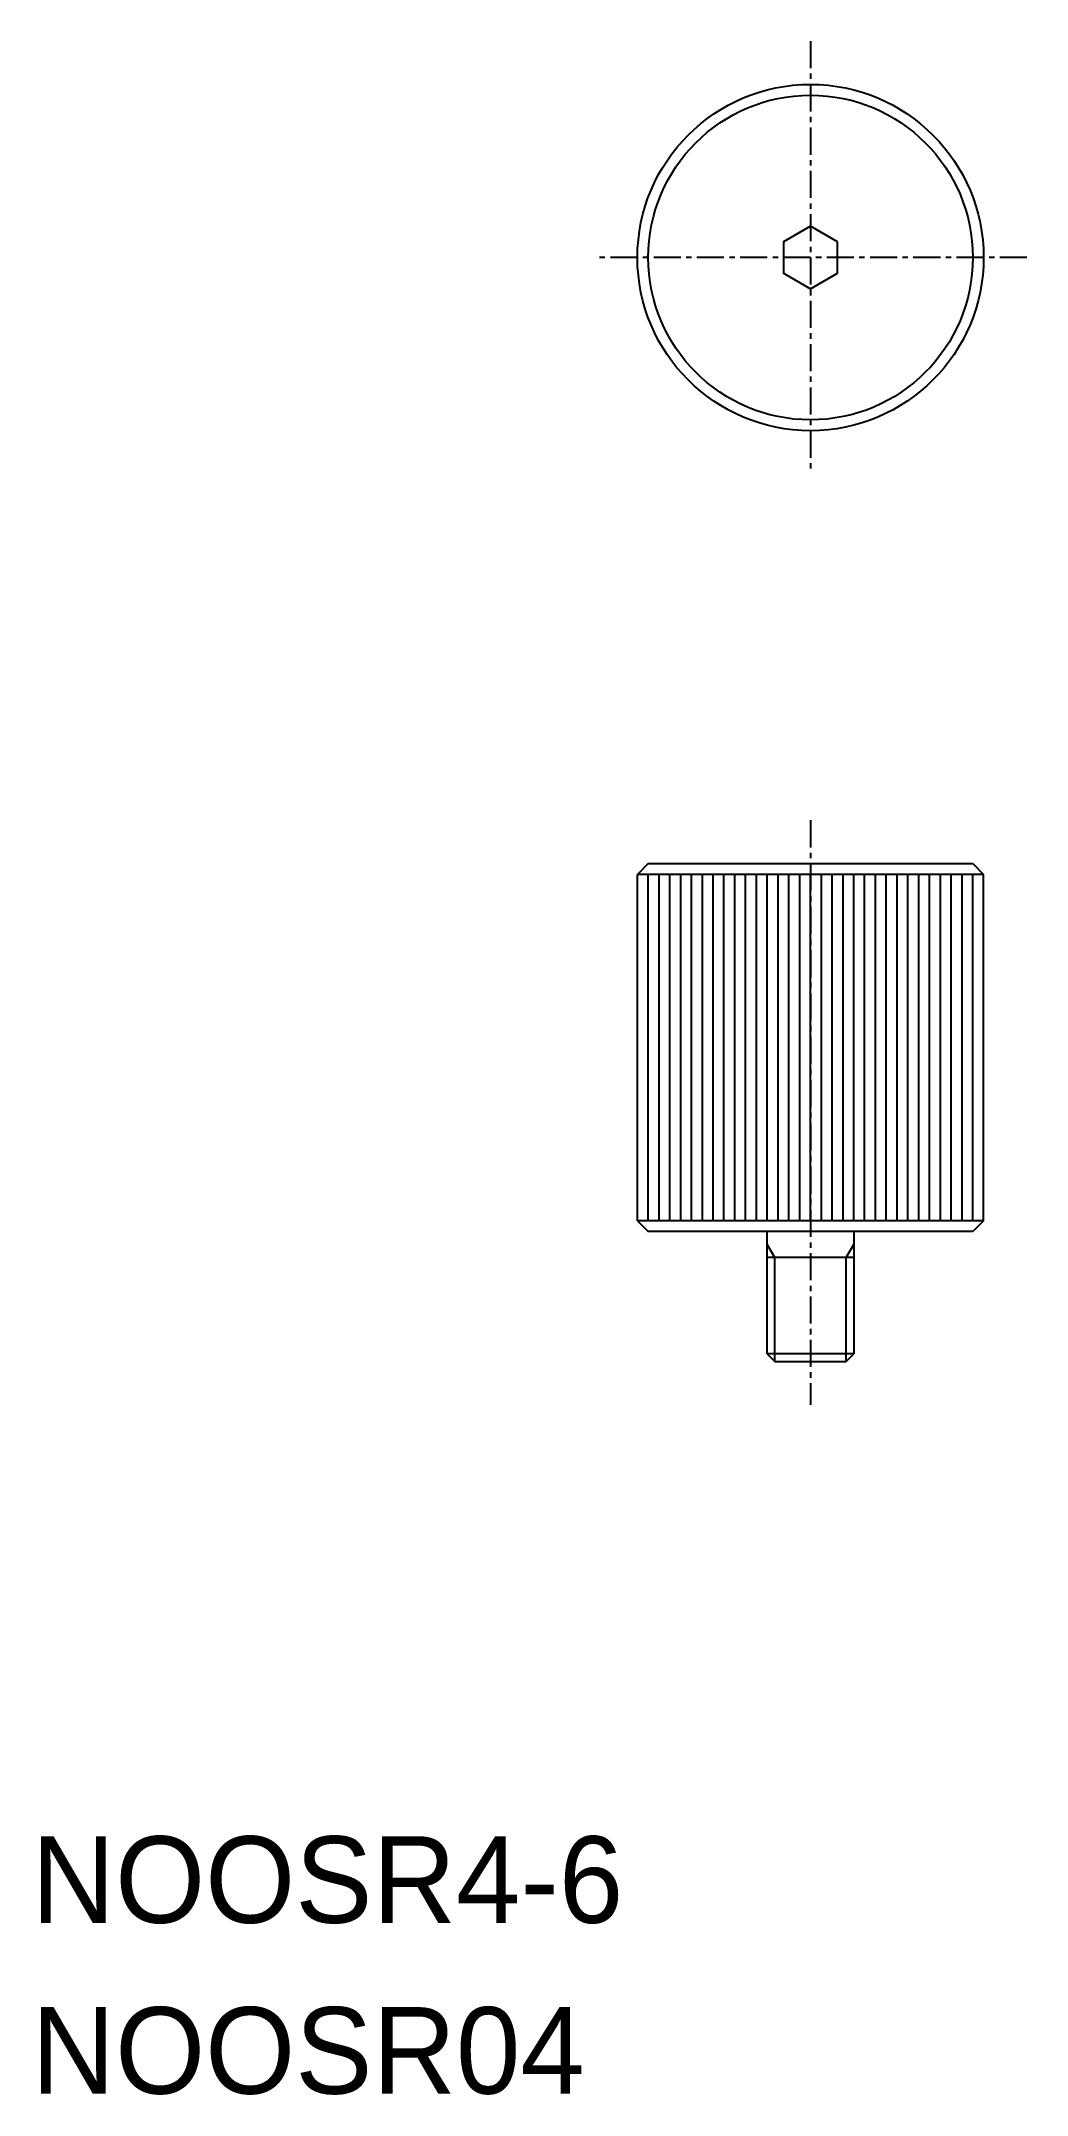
# Model space of a CAD drawing. Extents: x -12647.5 to -12602, y -321 to -226.1.
import ezdxf

# ---------------------------------------------------------------- set-up
doc = ezdxf.new("R2010")
doc.units = 0
doc.linetypes.add('CENTER', pattern=[2, 1.25, -0.25, 0.25, -0.25])
doc.layers.get('0').update_dxf_attribs({"linetype": 'CONTINUOUS'})
doc.layers.add('CENTER', color=1, linetype='CENTER')

msp = doc.modelspace()

# ---------------------------------------------------------------- linework, layer by layer
at = {"color": 7, "linetype": 'CONTINUOUS'}
for p, q in [((-12619.46, -264.136), (-12619.96, -264.636)), ((-12619.96, -280.636), (-12619.96, -264.636)), ((-12603.96, -264.636), (-12619.96, -264.636)), ((-12619.46, -264.136), (-12604.46, -264.136)), ((-12619.46, -280.636), (-12619.46, -264.636)), ((-12618.96, -280.636), (-12618.96, -264.636)), ((-12618.46, -280.636), (-12618.46, -264.636)), ((-12617.96, -280.636), (-12617.96, -264.636)), ((-12617.46, -280.636), (-12617.46, -264.636)), ((-12616.96, -280.636), (-12616.96, -264.636)), ((-12616.46, -280.636), (-12616.46, -264.636)), ((-12615.96, -280.636), (-12615.96, -264.636)), ((-12615.46, -280.636), (-12615.46, -264.636)), ((-12614.96, -280.636), (-12614.96, -264.636)), ((-12614.46, -280.636), (-12614.46, -264.636)), ((-12613.96, -280.636), (-12613.96, -264.636)), ((-12613.46, -280.636), (-12613.46, -264.636)), ((-12612.96, -280.636), (-12612.96, -264.636)), ((-12612.46, -280.636), (-12612.46, -264.636)), ((-12611.96, -280.636), (-12611.96, -264.636)), ((-12611.46, -280.636), (-12611.46, -264.636)), ((-12610.96, -280.636), (-12610.96, -264.636)), ((-12610.46, -280.636), (-12610.46, -264.636)), ((-12609.96, -280.636), (-12609.96, -264.636)), ((-12609.46, -280.636), (-12609.46, -264.636)), ((-12608.96, -280.636), (-12608.96, -264.636)), ((-12608.46, -280.636), (-12608.46, -264.636)), ((-12607.96, -280.636), (-12607.96, -264.636)), ((-12607.46, -280.636), (-12607.46, -264.636)), ((-12606.96, -280.636), (-12606.96, -264.636)), ((-12606.46, -280.636), (-12606.46, -264.636)), ((-12605.96, -280.636), (-12605.96, -264.636)), ((-12605.46, -280.636), (-12605.46, -264.636)), ((-12604.96, -280.636), (-12604.96, -264.636)), ((-12604.46, -264.136), (-12603.96, -264.636)), ((-12604.46, -280.636), (-12604.46, -264.636)), ((-12603.96, -280.636), (-12603.96, -264.636)), ((-12619.96, -280.636), (-12619.46, -281.136)), ((-12603.96, -280.636), (-12619.96, -280.636)), ((-12611.96, -280.636), (-12611.96, -280.636)), ((-12607.96, -280.636), (-12607.96, -280.636)), ((-12603.96, -280.636), (-12604.46, -281.136)), ((-12604.46, -281.136), (-12619.46, -281.136)), ((-12613.96, -286.786), (-12613.96, -281.136)), ((-12609.96, -281.136), (-12609.96, -286.786)), ((-12609.96, -282.336), (-12613.96, -282.336)), ((-12613.96, -286.786), (-12613.61, -287.136)), ((-12609.96, -286.786), (-12613.96, -286.786)), ((-12613.61, -287.136), (-12610.31, -287.136)), ((-12610.31, -287.136), (-12609.96, -286.786))]:
    msp.add_line(p, q, dxfattribs=at)
at = {"color": 3, "linetype": 'CONTINUOUS'}
for p, q in [((-12613.61, -282.336), (-12613.96, -281.73)), ((-12610.31, -282.336), (-12609.96, -281.73)), ((-12613.61, -287.136), (-12613.61, -282.336)), ((-12610.31, -287.136), (-12610.31, -282.336))]:
    msp.add_line(p, q, dxfattribs=at)
at = {"color": 7, "linetype": 'CONTINUOUS'}
msp.add_lwpolyline([(-12610.71, -235.415), (-12611.96, -234.693), (-12613.21, -235.415), (-12613.21, -236.858), (-12611.96, -237.58), (-12610.71, -236.858)], close=True, dxfattribs=at)
for radius in [8, 7.5]:
    msp.add_circle((-12611.96, -236.136), radius, dxfattribs=at)
at = {"layer": 'CENTER', "color": 1, "linetype": 'CENTER'}
for p, q in [((-12611.96, -226.136), (-12611.96, -246.136)), ((-12601.96, -236.136), (-12621.96, -236.136)), ((-12611.96, -262.136), (-12611.96, -289.136))]:
    msp.add_line(p, q, dxfattribs=at)

# ---------------------------------------------------------------- texts
at = {"color": 7, "linetype": 'CONTINUOUS'}
for s, p in [('NOOSR4-6', (-12647.96, -313.072)), ('NOOSR04', (-12647.96, -320.965))]:
    msp.add_text(s, height=4, dxfattribs=at).set_placement(p)

doc.saveas('drawing.dxf')
